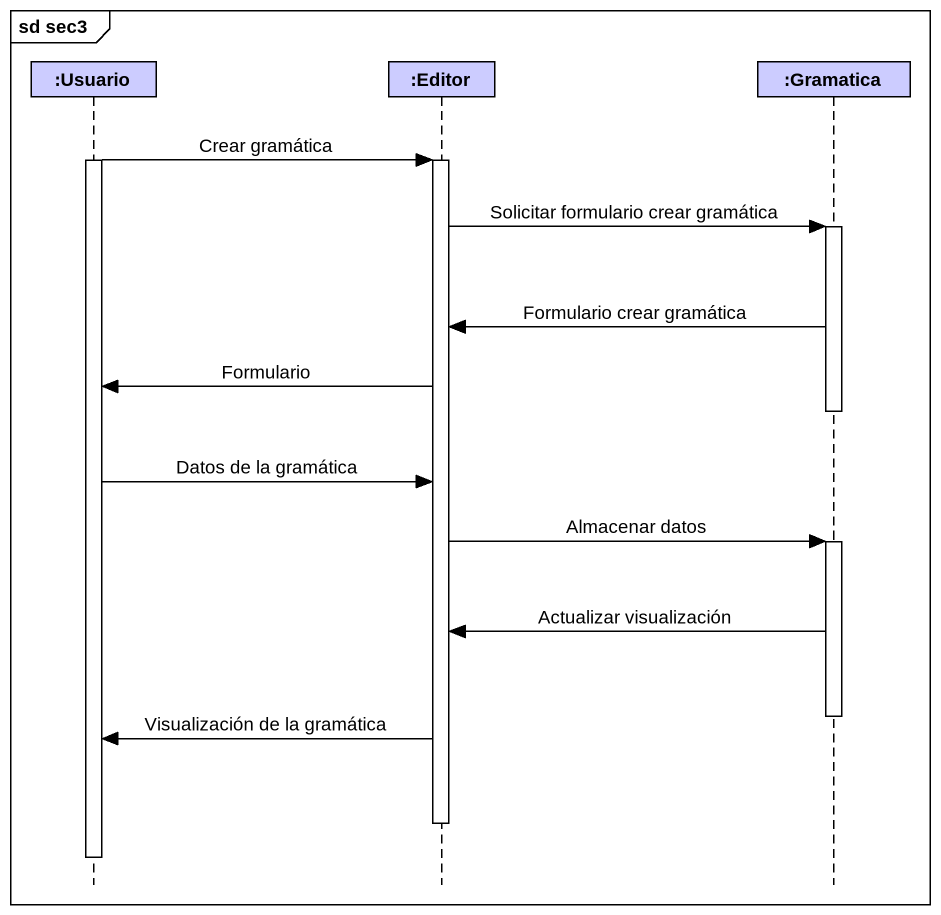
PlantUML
@startuml
mainframe sd sec3
hide footbox
participant ":Usuario" as Usuario #CCCCFF
participant ":Editor" as Editor #CCCCFF
participant ":Gramatica" as Gramatica #CCCCFF

activate Usuario
Usuario -> Editor : Crear gramática
activate Editor
Editor -> Gramatica : Solicitar formulario crear gramática
activate Gramatica
Gramatica -> Editor : Formulario crear gramática
Editor -> Usuario : Formulario
deactivate Gramatica
Usuario -> Editor : Datos de la gramática
Editor -> Gramatica : Almacenar datos
activate Gramatica
Gramatica -> Editor : Actualizar visualización
deactivate Gramatica
Editor -> Usuario : Visualización de la gramática
deactivate Editor
deactivate Usuario
@enduml
